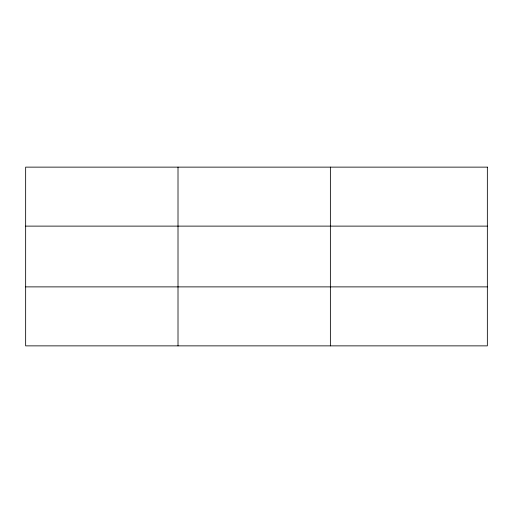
<?xml version="1.0" encoding="UTF-8"?>
<svg xmlns="http://www.w3.org/2000/svg" width="513" height="513" viewBox="0 0 513 513"><rect width="100%" height="100%" fill="white"/><g stroke="black" fill="none" stroke-linecap="round" stroke-linejoin="round"><path stroke-width="0.77" d="M178.011 167.135L178.011 345.865M330.372 167.135L330.372 345.865M25.65 226.118L487.35 226.118M25.65 286.882L487.35 286.882M487.35 167.135L487.35 345.865L25.65 345.865L25.65 167.135L487.35 167.135"/></g></svg>
